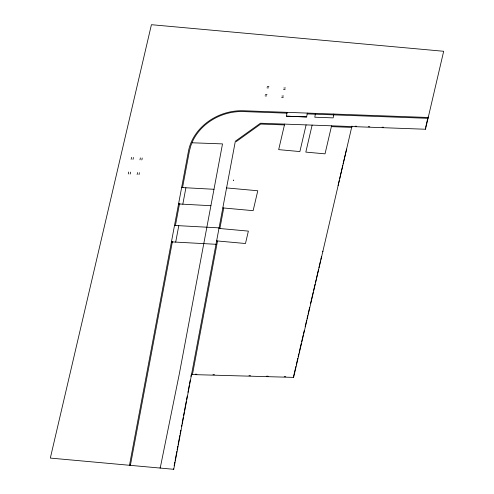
<?xml version="1.0" encoding="UTF-8"?>
<svg xmlns="http://www.w3.org/2000/svg" width="494" height="494" viewBox="0 0 494 494"><rect width="100%" height="100%" fill="white"/><g stroke="black" fill="none" stroke-linecap="round" stroke-linejoin="round"><path stroke-width="0.74" d="M307.305 113.083L306.657 116.973L286.458 116.183L287.094 112.342M315.444 113.379L314.808 117.214L333.178 117.881L333.814 114.046M129.477 465.274L188.461 151.176A49.449 42.07 -20.6 0 1 243.505 110.755L428.224 117.492L428.051 117.022M172.344 241.924L130.391 465.36L130.212 464.891M175.426 225.505L179.464 204.003M182.545 187.584L189.375 151.226L190.789 145.81L192.963 140.531A48.505 41.268 -20.6 0 1 243.369 111.576L286.958 113.169M175.697 242.109L178.785 225.684M182.823 204.189L185.905 187.763M174.135 465.805L174.845 462.014M175.129 460.501L176.84 451.405M177.124 449.892L177.834 446.094M178.118 444.588L179.828 435.486M180.106 433.985L180.823 430.181M181.533 426.408L181.817 424.871M182.101 423.377L183.243 417.294M183.521 415.8L184.237 411.99M184.521 410.495L186.232 401.375M186.51 399.887L187.226 396.071M187.936 392.31L188.226 390.766M188.504 389.278L189.221 385.456M189.498 383.974L190.215 380.152M190.919 376.397L191.215 374.847M173.74 469.3L235.342 141.228L260.462 123.228L425.482 129.243L443.674 51.277L151.423 24.7L50.326 458.08L173.74 469.3L173.567 468.837M192.45 374.582L217.539 240.973M219.873 228.524L223.733 207.993M284.63 124.105L278.678 149.633L299.883 151.565L306.101 124.889M312.122 125.112L305.823 152.103L325.033 153.85L331.573 125.822M293.609 376.181L295.875 366.455M296.227 364.955L297.796 358.218M298.148 356.724L298.845 353.729M299.191 352.234L301.291 343.256M301.636 341.755L303.211 335.025M303.557 333.524L304.255 330.535M305.131 326.793L306.7 320.056M307.052 318.562L307.75 315.567M308.095 314.067L309.67 307.336M310.541 303.594L313.159 292.368M313.505 290.873L315.079 284.136M315.425 282.636L316.129 279.647M316.475 278.147L318.568 269.168M318.92 267.674L320.489 260.937M320.841 259.443L321.538 256.448M338.087 185.509L339.298 180.304M339.65 178.816L340.341 175.839M340.687 174.351L342.768 165.428M343.114 163.94L346.238 150.553M191.357 374.088L191.53 374.551L293.609 377.391L351.944 126.106M425.649 127.322L427.86 117.844L428.032 118.313L307.169 113.904M236.194 141.624L260.696 124.062L284.439 124.926M182.996 187.454L181.631 187.535L213.982 189.288M179.915 203.88L178.55 203.954L210.901 205.708M175.876 225.375L174.512 225.455L219.07 227.87M172.795 241.801L171.424 241.875L215.989 244.289M195.34 374.199L196.871 374.242M212.963 374.693L214.501 374.73M248.982 375.693L250.52 375.736M266.612 376.181L268.143 376.224M284.235 376.675L285.767 376.718M286.458 116.183L306.669 116.917M355.137 126.217L356.68 126.279M368.246 126.699L369.79 126.754M382.128 127.205L383.671 127.261M331.381 126.637L351.926 127.39M192.036 142.785L222.51 143.896L179.384 373.557L160.21 468.071L160.037 467.608M226.573 187.93L257.782 190.764L253.138 210.666L222.819 207.912M218.966 228.438L248.371 231.112L245.481 243.517L216.625 240.893M233.489 180.162L233.662 180.514L233.613 180.082M425.309 128.78L425.482 129.243M346.584 149.065L346.763 149.528M322.761 251.211L322.934 251.674M293.43 376.928L293.609 377.391M128.644 172.023A2.242 0.543 -86.6 0 1 128.267 173.974M130.502 172.134A2.242 0.543 -86.6 0 1 130.126 174.079M131.484 157.364A2.242 0.543 -86.6 0 1 131.108 159.309M133.343 157.469A2.242 0.543 -86.6 0 1 132.966 159.42M139.333 172.659A2.242 0.543 -86.6 0 1 138.956 174.604M137.474 172.548A2.242 0.543 -86.6 0 1 137.097 174.493M142.173 157.994A2.242 0.543 -86.6 0 1 141.797 159.939M140.315 157.882A2.242 0.543 -86.6 0 1 139.938 159.828M266.68 95.842A2.038 0.932 13.1 0 1 265.093 95.879M267.001 94.453A2.038 0.932 13.1 0 1 265.414 94.496M283.247 97.349A2.038 0.932 13.1 0 1 281.66 97.386M283.568 95.96A2.038 0.932 13.1 0 1 281.981 96.003M285.446 87.92A2.038 0.932 13.1 0 1 283.859 87.963M285.124 89.309A2.038 0.932 13.1 0 1 283.537 89.352M268.878 86.413A2.038 0.932 13.1 0 1 267.291 86.456M268.551 87.802A2.038 0.932 13.1 0 1 266.964 87.846"/></g></svg>
